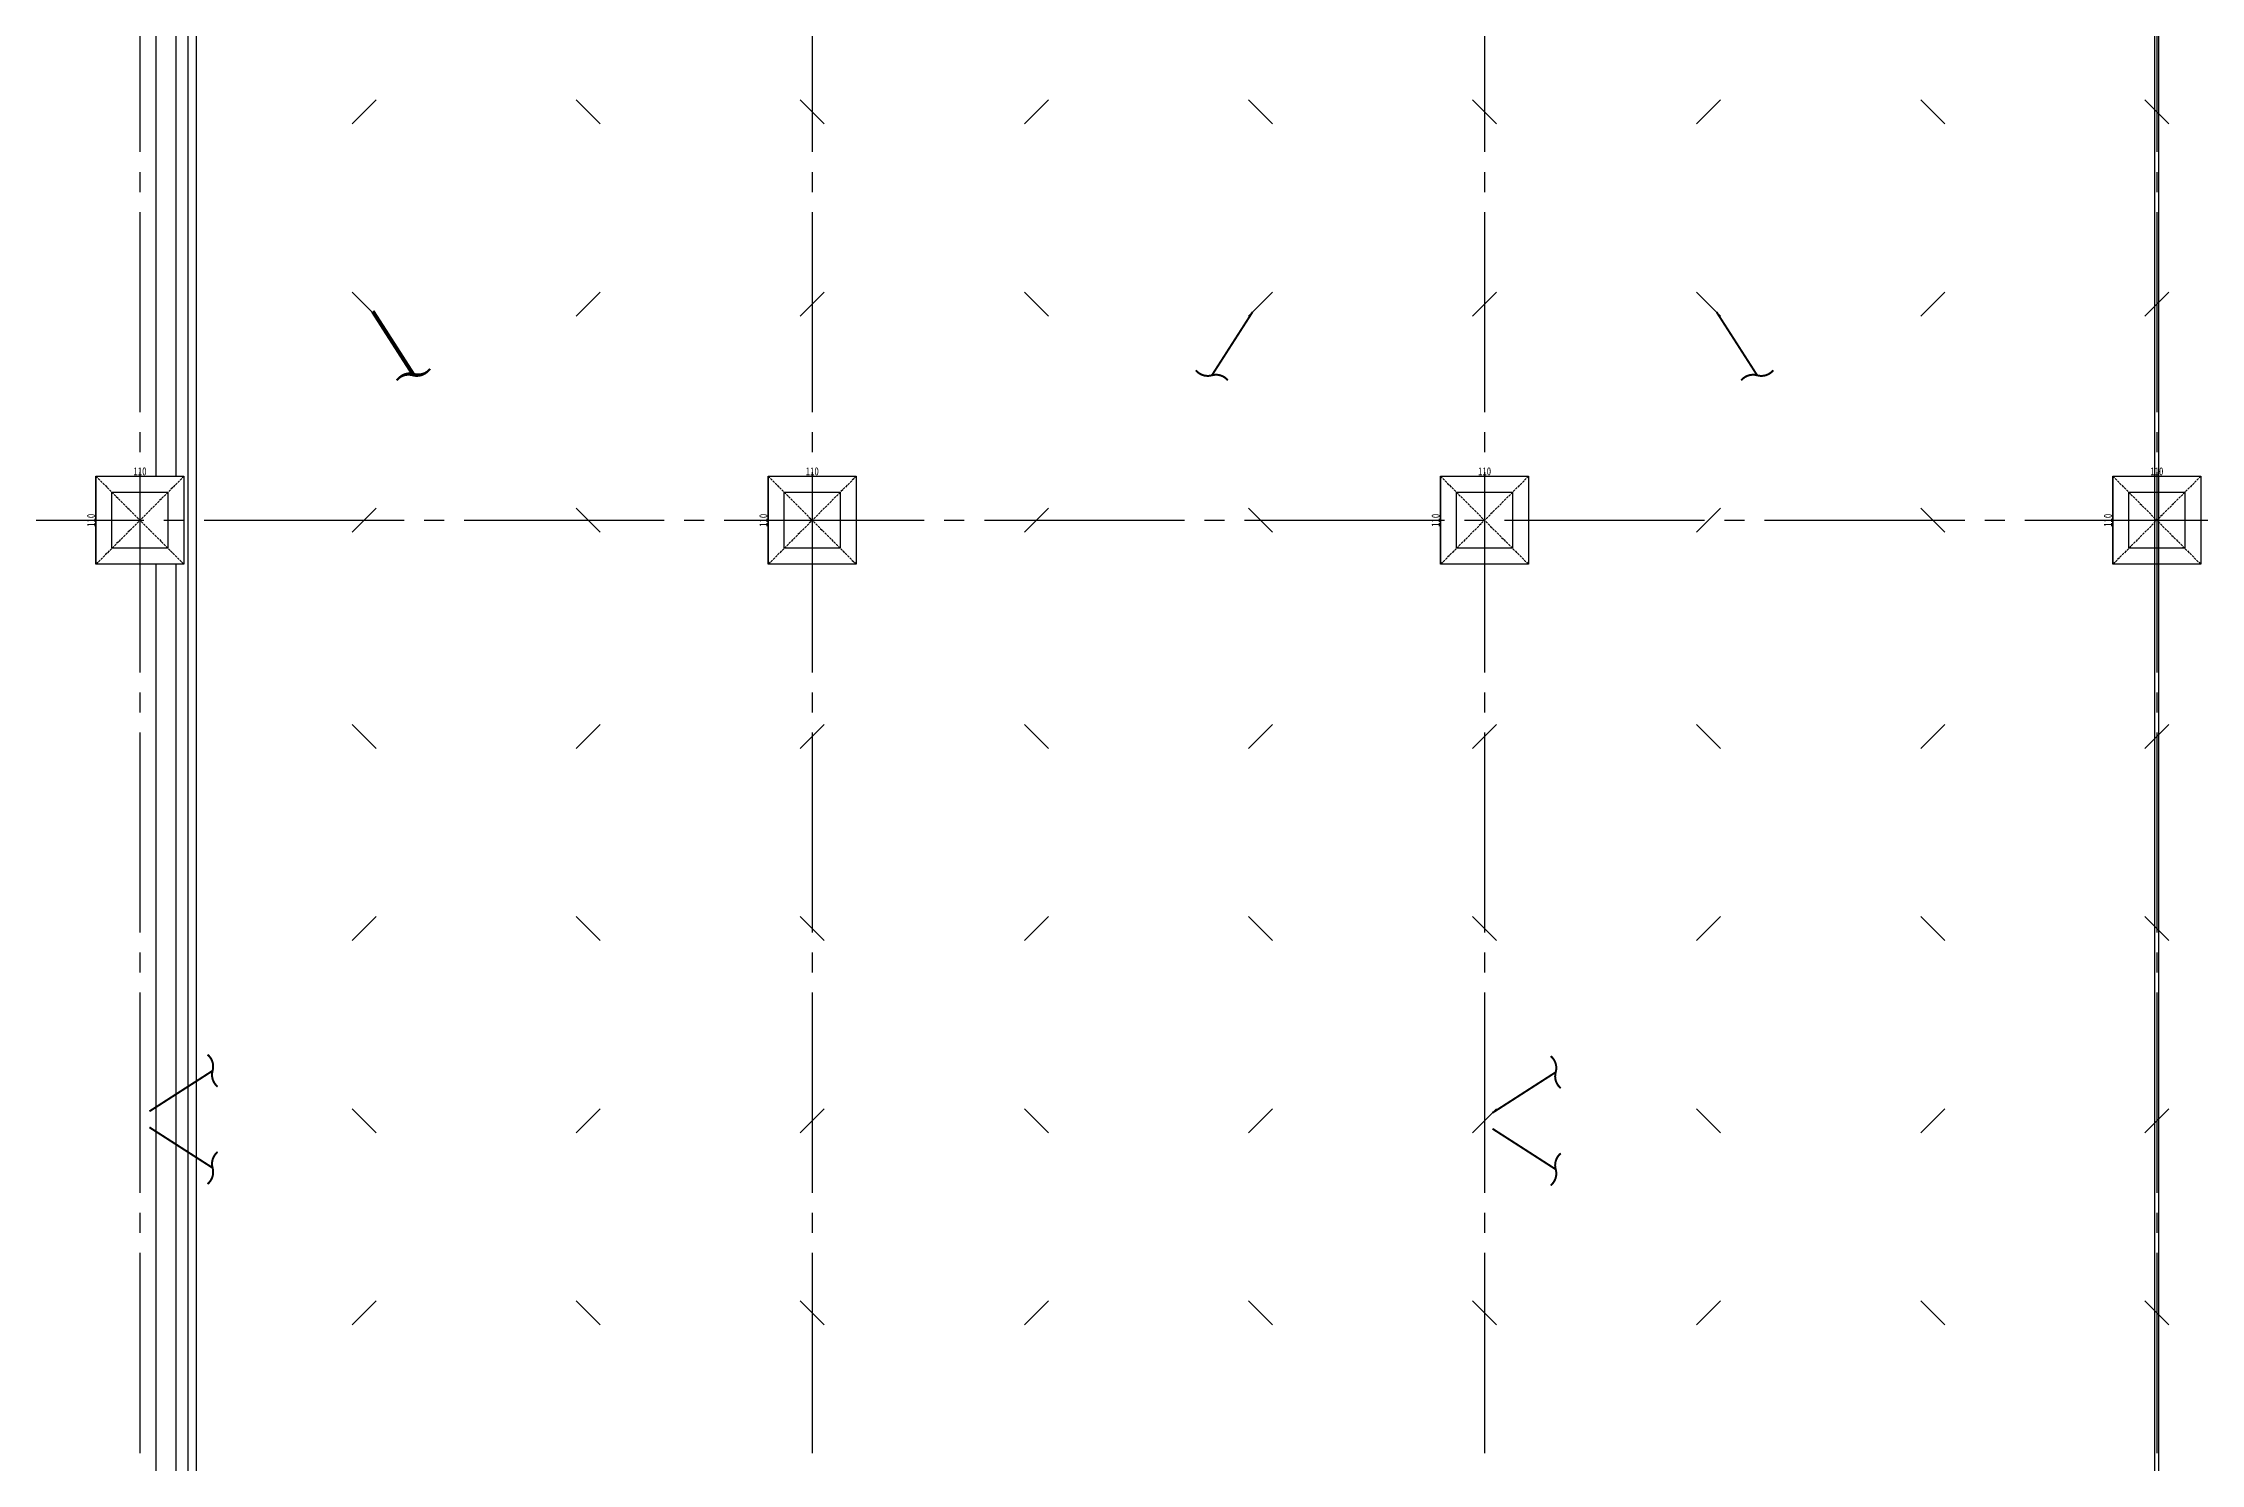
# Model space of a CAD drawing. Extents: x -3080 to 28500, y -1326 to 31609.
# Drawn here: x 1679 to 4375, y 4822 to 6596 of the extents above; entities that cross this region are included whole.
import ezdxf

# ---------------------------------------------------------------- set-up
doc = ezdxf.new("R2010")
doc.units = 0
doc.header["$LTSCALE"] = 100
for name, pattern in [('X-S-FAB-L05$0$COL-CEN-LIN', [3.25, 2.5, -0.25, 0.25, -0.25]), ('X-S-FAB-L05$0$DASHED', [0.75, 0.5, -0.25]), ('X-S-FAB-L05$0$HIDDEN', [0.4, 0.3, -0.1])]:
    doc.linetypes.add(name, pattern=pattern)
for name, color, linetype in [('0-xref', 8, 'Continuous'), ('188K-SM-03-F05-ARCH-PA-Y2257103$0$K-W-P1-3.5-非抗', 53, 'Continuous'), ('188K-SM-03-F05-ARCH-PA-Y2257103$0$K-岩棉 2hr 3.5-非抗', 53, 'Continuous'), ('X-S-FAB-L05$0$BEAM', 8, 'Continuous'), ('X-S-FAB-L05$0$BLOCK', 8, 'Continuous'), ('X-S-FAB-L05$0$BR-D', 8, 'X-S-FAB-L05$0$DASHED'), ('X-S-FAB-L05$0$CCL', 8, 'X-S-FAB-L05$0$COL-CEN-LIN'), ('X-S-FAB-L05$0$COL', 8, 'Continuous'), ('X-S-FAB-L05$0$COL-S', 8, 'Continuous'), ('X-S-FAB-L05$0$S-鋼柱', 8, 'Continuous'), ('X-S-FAB-L05$0$WALL-RC', 8, 'Continuous'), ('X-S-FAB-L05$0$斜撐', 8, 'Continuous')]:
    doc.layers.add(name, color=color, linetype=linetype)
doc.layers.add('X-S-FAB-L05$0$XREF', color=8, linetype='Continuous', lineweight=0)
doc.styles.add('X-S-FAB-L05$0$DIM', font='', dxfattribs={"width": 0.8})
doc.styles.get('X-S-FAB-L05$0$DIM').set_extended_font_data('MingLiU')
doc.dimstyles.new('X-S-FAB-L05$0$JJP_005_defpoint', dxfattribs={"dimtxt": 20, "dimasz": 0.5, "dimexe": 0.5, "dimexo": 0.5, "dimgap": 0.5, "dimtad": 1, "dimdsep": 46, "dimtxsty": 'X-S-FAB-L05$0$DIM', "dimblk": 'X-S-FAB-L05$0$_None', "dimcen": 10, "dimclrd": 256, "dimclre": 256, "dimclrt": 256, "dimadec": 0, "dimazin": 0, "dimtfac": 1, "dimtix": 1, "dimtmove": 2, "dimatfit": 3, "dimldrblk": 'X-S-FAB-L05$0$_None', "dimfxl": 0.5, "dimtolj": 1, "dimtzin": 0, "dimarcsym": 0})

# ---------------------------------------------------------------- blocks, each defined once
blk = doc.blocks.new('*D174')
at = {"layer": 'DefPoints', "lineweight": -2, "transparency": 16777216}
blk.add_line((0, 0), (110, 0), dxfattribs=at)
at = {"layer": 'DefPoints', "color": 0, "transparency": 16777216}
for p in [(0, 0), (110, 0), (110, 0)]:
    blk.add_point(p, dxfattribs=at)
at = {"layer": 'DefPoints', "transparency": 16777216, "insert": (55, 6.1), "char_height": 10, "attachment_point": 5, "style": 'X-S-FAB-L05$0$DIM'}
blk.add_mtext('\\A1;110', dxfattribs=at)
blk = doc.blocks.new('X-S-FAB-L05$0$_None')
blk = doc.blocks.new('*D175')
at = {"layer": 'DefPoints', "lineweight": -2, "transparency": 16777216}
blk.add_line((0, 0), (0, -110), dxfattribs=at)
at = {"layer": 'DefPoints', "color": 0, "transparency": 16777216}
for p in [(0, 0), (0, -110), (0, -110)]:
    blk.add_point(p, dxfattribs=at)
at = {"layer": 'DefPoints', "transparency": 16777216, "insert": (-6.1, -55), "char_height": 10, "attachment_point": 5, "rotation": 90, "style": 'X-S-FAB-L05$0$DIM'}
blk.add_mtext('\\A1;110', dxfattribs=at)
blk = doc.blocks.new('X-S-FAB-L05$0$斜撐')
at = {"layer": 'X-S-FAB-L05$0$BR-D', "const_width": 0.5}
blk.add_lwpolyline([(962.11, 215.55, -0.296213), (957.95, 215.19, 0.299957), (953.75, 214.85, 0.006918)], format="xyb", dxfattribs=at)
at = {"layer": 'X-S-FAB-L05$0$BR-D', "linetype": 'ByBlock', "const_width": 0.5}
blk.add_lwpolyline([(964.37, 197.57), (957.95, 215.19)], dxfattribs=at)
blk = doc.blocks.new('X-S-FAB-L05$0$SC1')
at = {"layer": 'DefPoints'}
blk.add_line((27925, 8342.1), (27955, 8312.1), dxfattribs=at)
blk = doc.blocks.new('X-S-FAB-L05$0$VC(C)')
at = {"layer": 'X-S-FAB-L05$0$S-鋼柱', "rotation": 90}
for p in [(10407.1, -21430), (11247.1, -21430), (12087.1, -21430), (10687.1, -21670), (10967.1, -21670), (11527.1, -21670), (11807.1, -21670), (12367.1, -21670), (12647.1, -21670), (10407.1, -21940), (11247.1, -21940), (12087.1, -21940), (10687.1, -22210), (10967.1, -22210), (11527.1, -22210), (11807.1, -22210), (12367.1, -22210), (12647.1, -22210), (10407.1, -22450), (11247.1, -22450), (12087.1, -22450), (10687.1, -22690), (10967.1, -22690), (11527.1, -22690), (11807.1, -22690), (12367.1, -22690), (12647.1, -22690), (10407.1, -22930), (11247.1, -22930), (12087.1, -22930)]:
    blk.add_blockref('X-S-FAB-L05$0$SC1', p, dxfattribs=at)
at = {"layer": 'X-S-FAB-L05$0$S-鋼柱'}
for p in [(-25580, -1817.1), (-25300, -1817.1), (-24740, -1817.1), (-24460, -1817.1), (-23900, -1817.1), (-23620, -1817.1), (-25860, -2057.1), (-25020, -2057.1), (-24180, -2057.1), (-25580, -2327.1), (-24740, -2327.1), (-23900, -2327.1), (-25860, -2597.1), (-25020, -2597.1), (-24180, -2597.1), (-25580, -2837.1), (-25300, -2837.1), (-24740, -2837.1), (-24460, -2837.1), (-23900, -2837.1), (-23620, -2837.1), (-25860, -3077.1), (-25020, -3077.1), (-24180, -3077.1), (-25580, -3317.1), (-25300, -3317.1), (-24740, -3317.1), (-24460, -3317.1), (-23900, -3317.1), (-23620, -3317.1)]:
    blk.add_blockref('X-S-FAB-L05$0$SC1', p, dxfattribs=at)
at = {"layer": 'X-S-FAB-L05$0$斜撐'}
for p, xscale, yscale, zscale, rotation in [((6577.2, 8282.6), 5, 5, 5, 192.6853631040206), ((6579, 8284.4), 5.000000000000001, 5.000000000000001, 5.000000000000001, 192.6853631040205), ((-1297.2, 8282.6), -5.000000000000004, 5, 5, 167.3146368959792), ((8257.2, 8282.6), 5, 5, 5, 192.6853631040206), ((-210.8, 9749), 5.000000000000002, 5.000000000000002, 5.000000000000002, 282.6853631040207), ((1467.4, 9747.2), 5.000000000000002, 5.000000000000002, 5.000000000000002, 282.6853631040207), ((-210.8, 754.6), -5, 5, 5, 257.3146368959793), ((1467.4, 752.8), -5, 5, 5, 257.3146368959793)]:
    blk.add_blockref('X-S-FAB-L05$0$斜撐', p, dxfattribs=dict(at, xscale=xscale, yscale=yscale, zscale=zscale, rotation=rotation))
blk = doc.blocks.new('188K-SM-03-F05-ARCH-PA-Y2257103')
at = {"layer": '188K-SM-03-F05-ARCH-PA-Y2257103$0$K-W-P1-3.5-非抗'}
for p, q in [((4317.5, 732.5), (4317.5, 8265)), ((4322.5, 732.5), (4322.5, 8265))]:
    blk.add_line(p, q, dxfattribs=at)
at = {"layer": '188K-SM-03-F05-ARCH-PA-Y2257103$0$K-岩棉 2hr 3.5-非抗'}
for p, q in [((1860, 7570, 0), (1860, -7.5, 0)), ((1870, 7570, 0), (1870, -7.5, 0))]:
    blk.add_line(p, q, dxfattribs=at)
blk = doc.blocks.new('*U59')
at = {"layer": 'DefPoints', "linetype": 'X-S-FAB-L05$0$HIDDEN', "ltscale": 0.1}
for p, q in [((110, 0), (0, -110)), ((0, 0), (110, -110))]:
    blk.add_line(p, q, dxfattribs=at)
at = {"layer": 'X-S-FAB-L05$0$COL', "ltscale": 0.1}
blk.add_lwpolyline([(0, 0), (110, 0), (110, -110), (0, -110)], close=True, dxfattribs=at)
at = {"layer": 'DefPoints'}
dim = blk.add_linear_dim(base=(0, -110), p1=(0, 0), p2=(0, -110), angle=90, dimstyle='X-S-FAB-L05$0$JJP_005_defpoint', override={"dimtxt": 10}, dxfattribs=at)
dim.commit()
dim.dimension.update_dxf_attribs({"geometry": '*D175', "text_midpoint": (-6.067, -55)})
dim = blk.add_linear_dim(base=(110, 0), p1=(0, 0), p2=(110, 0), dimstyle='X-S-FAB-L05$0$JJP_005_defpoint', override={"dimtxt": 10}, dxfattribs=at)
dim.commit()
dim.dimension.update_dxf_attribs({"geometry": '*D174', "text_midpoint": (55, 6.067)})
blk = doc.blocks.new('X-S-FAB-L05$0$FAB2-L05')
at = {"layer": 'X-S-FAB-L05$0$CCL'}
for p, q in [((-24360, 11005), (-24360, 0)), ((-23520, 11005), (-23520, 0)), ((-22680, 11005), (-22680, 0)), ((-21840, 11005), (-21840, 0)), ((-26880, 6720), (1210, 6720))]:
    blk.add_line(p, q, dxfattribs=at)
at = {"layer": 'X-S-FAB-L05$0$COL-S'}
for points in [[(-24395, 6755), (-24325, 6755), (-24325, 6685), (-24395, 6685)], [(-23555, 6755), (-23485, 6755), (-23485, 6685), (-23555, 6685)], [(-22715, 6755), (-22645, 6755), (-22645, 6685), (-22715, 6685)], [(-21875, 6755), (-21805, 6755), (-21805, 6685), (-21875, 6685)]]:
    blk.add_lwpolyline(points, close=True, dxfattribs=at)
at = {"layer": 'X-S-FAB-L05$0$BEAM'}
for p in [(-24415, 6775), (-23575, 6775), (-22735, 6775), (-21895, 6775)]:
    blk.add_blockref('*U59', p, dxfattribs=at)
blk = doc.blocks.new('X-S-FAB-L05')
at = {"layer": 'X-S-FAB-L05$0$COL-S'}
for points in [[(1765, 6035), (1835, 6035), (1835, 5965), (1765, 5965)], [(2605, 6035), (2675, 6035), (2675, 5965), (2605, 5965)], [(3445, 6035), (3515, 6035), (3515, 5965), (3445, 5965)], [(4285, 6035), (4355, 6035), (4355, 5965), (4285, 5965)]]:
    blk.add_lwpolyline(points, close=True, dxfattribs=at)
at = {"layer": 'X-S-FAB-L05$0$WALL-RC'}
for p, q in [((1820, 7445), (1820, 6055)), ((1845, 7445), (1845, 6055)), ((1820, 5945), (1820, 4555)), ((1845, 5945), (1845, 4555))]:
    blk.add_line(p, q, dxfattribs=at)
at = {"layer": 'X-S-FAB-L05$0$BEAM'}
for p in [(1745, 6055), (2585, 6055), (3425, 6055), (4265, 6055)]:
    blk.add_blockref('*U59', p, dxfattribs=at)
at = {"layer": 'X-S-FAB-L05$0$BLOCK'}
blk.add_blockref('X-S-FAB-L05$0$FAB2-L05', (26160, -720), dxfattribs=at)
at = {"layer": 'X-S-FAB-L05$0$XREF'}
blk.add_blockref('X-S-FAB-L05$0$VC(C)', (0, 0), dxfattribs=at)

msp = doc.modelspace()

# ---------------------------------------------------------------- block references
at = {"layer": '0-xref'}
for name in ['X-S-FAB-L05', '188K-SM-03-F05-ARCH-PA-Y2257103']:
    msp.add_blockref(name, (0, 0), dxfattribs=at)

doc.saveas('drawing.dxf')
